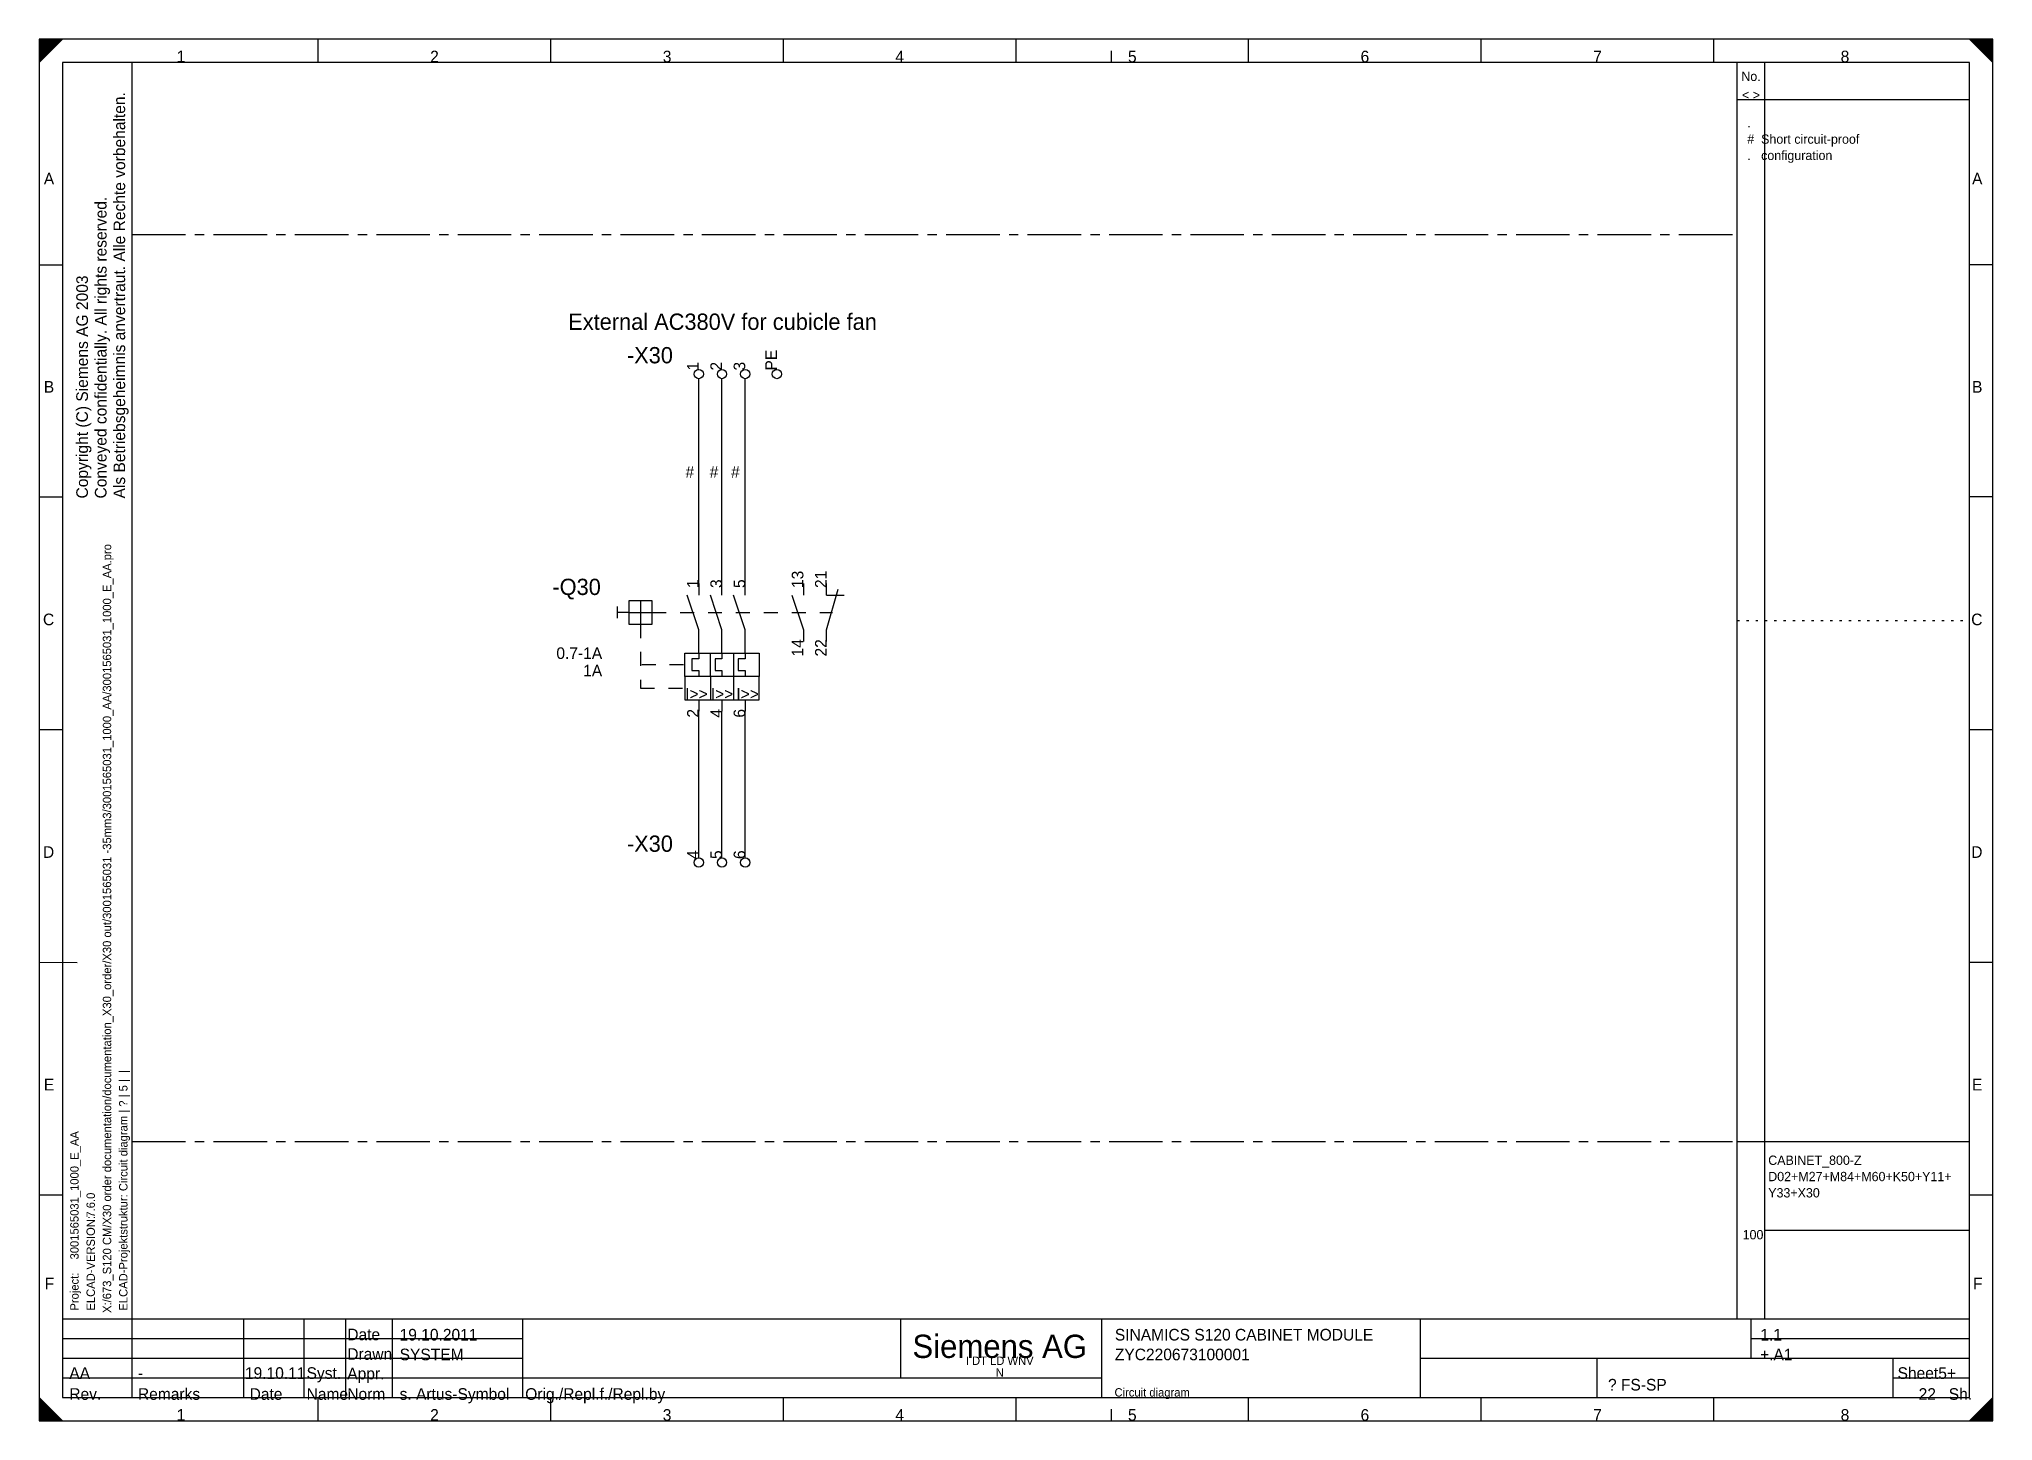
# Model space of a CAD drawing. Extents: x 0 to 420, y 0 to 297.
import ezdxf
from ezdxf.enums import TextEntityAlignment as Align

# ---------------------------------------------------------------- set-up
doc = ezdxf.new("R2010")
doc.units = 0
doc.header["$MEASUREMENT"] = 0
for name, pattern in [('LTY1', [0]), ('LTY2', [2, 0.5, -1.5]), ('LTY4', [6, 3, -3]), ('LTY6', [17.5, 11.5, -2, 2, -2])]:
    doc.linetypes.add(name, pattern=pattern)
for name, color, linetype in [('GRAFIK', 7, 'LTY1'), ('PEN1', 7, 'LTY1'), ('PEN2', 7, 'LTY1'), ('PEN3', 7, 'LTY1'), ('PEN4', 7, 'LTY1'), ('PEN5', 7, 'LTY1'), ('PEN6', 7, 'LTY1'), ('SF', 7, 'LTY1'), ('SYMBOL', 7, 'LTY1')]:
    doc.layers.add(name, color=color, linetype=linetype)
doc.styles.add('NORMSCHRIFT', font='normwin')

# ---------------------------------------------------------------- blocks, each defined once
blk = doc.blocks.new('CD_FORM_AUD3')
at = {"layer": 'PEN1', "linetype": 'LTY1'}
for p, q in [((0, 297), (0, 0)), ((420, 297), (0, 297)), ((0, 297), (0, 292)), ((0, 292), (5, 297)), ((5, 297), (0, 297)), ((0, 297), (5, 297)), ((0, 296.95), (4.95, 296.95)), ((0, 296.9), (4.9, 296.9)), ((0, 296.85), (4.85, 296.85)), ((0, 296.8), (4.8, 296.8)), ((0, 296.75), (4.75, 296.75)), ((0, 296.7), (4.7, 296.7)), ((0, 296.65), (4.65, 296.65)), ((0, 296.6), (4.6, 296.6)), ((0, 296.55), (4.55, 296.55)), ((0, 296.5), (4.5, 296.5)), ((0, 296.45), (4.45, 296.45)), ((0, 296.4), (4.4, 296.4)), ((0, 296.35), (4.35, 296.35)), ((0, 296.3), (4.3, 296.3)), ((0, 296.25), (4.25, 296.25)), ((0, 296.2), (4.2, 296.2)), ((0, 296.15), (4.15, 296.15)), ((0, 296.1), (4.1, 296.1)), ((0, 296.05), (4.05, 296.05)), ((0, 296), (4, 296)), ((0, 295.95), (3.95, 295.95)), ((0, 295.9), (3.9, 295.9)), ((0, 295.85), (3.85, 295.85)), ((0, 295.8), (3.8, 295.8)), ((0, 295.75), (3.75, 295.75)), ((0, 295.7), (3.7, 295.7)), ((0, 295.65), (3.65, 295.65)), ((0, 295.6), (3.6, 295.6)), ((0, 295.55), (3.55, 295.55)), ((0, 295.5), (3.5, 295.5)), ((0, 295.45), (3.45, 295.45)), ((0, 295.4), (3.4, 295.4)), ((0, 295.35), (3.35, 295.35)), ((0, 295.3), (3.3, 295.3)), ((0, 295.25), (3.25, 295.25)), ((0, 295.2), (3.2, 295.2)), ((0, 295.15), (3.15, 295.15)), ((0, 295.1), (3.1, 295.1)), ((0, 295.05), (3.05, 295.05)), ((0, 295), (3, 295)), ((0, 294.95), (2.95, 294.95)), ((0, 294.9), (2.9, 294.9)), ((0, 294.85), (2.85, 294.85)), ((0, 294.8), (2.8, 294.8)), ((0, 294.75), (2.75, 294.75)), ((0, 294.7), (2.7, 294.7)), ((0, 294.65), (2.65, 294.65)), ((0, 294.6), (2.6, 294.6)), ((0, 294.55), (2.55, 294.55)), ((0, 294.5), (2.5, 294.5)), ((0, 294.45), (2.45, 294.45)), ((0, 294.4), (2.4, 294.4)), ((0, 294.35), (2.35, 294.35)), ((0, 294.3), (2.3, 294.3)), ((0, 294.25), (2.25, 294.25)), ((0, 294.2), (2.2, 294.2)), ((0, 294.15), (2.15, 294.15)), ((0, 294.1), (2.1, 294.1)), ((0, 294.05), (2.05, 294.05)), ((0, 294), (2, 294)), ((230.5, 292), (230.5, 294.5)), ((420, 297), (415, 297)), ((415, 297), (420, 292)), ((415, 297), (420, 297)), ((415.05, 296.95), (420, 296.95)), ((415.1, 296.9), (420, 296.9)), ((415.15, 296.85), (420, 296.85)), ((415.2, 296.8), (420, 296.8)), ((415.25, 296.75), (420, 296.75)), ((415.3, 296.7), (420, 296.7)), ((415.35, 296.65), (420, 296.65)), ((415.4, 296.6), (420, 296.6)), ((415.45, 296.55), (420, 296.55)), ((415.5, 296.5), (420, 296.5)), ((415.55, 296.45), (420, 296.45)), ((415.6, 296.4), (420, 296.4)), ((415.65, 296.35), (420, 296.35)), ((415.7, 296.3), (420, 296.3)), ((415.75, 296.25), (420, 296.25)), ((415.8, 296.2), (420, 296.2)), ((415.85, 296.15), (420, 296.15)), ((415.9, 296.1), (420, 296.1)), ((415.95, 296.05), (420, 296.05)), ((416, 296), (420, 296)), ((416.05, 295.95), (420, 295.95)), ((416.1, 295.9), (420, 295.9)), ((416.15, 295.85), (420, 295.85)), ((416.2, 295.8), (420, 295.8)), ((416.25, 295.75), (420, 295.75)), ((416.3, 295.7), (420, 295.7)), ((416.35, 295.65), (420, 295.65)), ((416.4, 295.6), (420, 295.6)), ((416.45, 295.55), (420, 295.55)), ((416.5, 295.5), (420, 295.5)), ((416.55, 295.45), (420, 295.45)), ((416.6, 295.4), (420, 295.4)), ((416.65, 295.35), (420, 295.35)), ((416.7, 295.3), (420, 295.3)), ((416.75, 295.25), (420, 295.25)), ((416.8, 295.2), (420, 295.2)), ((416.85, 295.15), (420, 295.15)), ((416.9, 295.1), (420, 295.1)), ((416.95, 295.05), (420, 295.05)), ((417, 295), (420, 295)), ((417.05, 294.95), (420, 294.95)), ((417.1, 294.9), (420, 294.9)), ((417.15, 294.85), (420, 294.85)), ((417.2, 294.8), (420, 294.8)), ((417.25, 294.75), (420, 294.75)), ((417.3, 294.7), (420, 294.7)), ((417.35, 294.65), (420, 294.65)), ((417.4, 294.6), (420, 294.6)), ((417.45, 294.55), (420, 294.55)), ((417.5, 294.5), (420, 294.5)), ((417.55, 294.45), (420, 294.45)), ((417.6, 294.4), (420, 294.4)), ((417.65, 294.35), (420, 294.35)), ((417.7, 294.3), (420, 294.3)), ((417.75, 294.25), (420, 294.25)), ((417.8, 294.2), (420, 294.2)), ((417.85, 294.15), (420, 294.15)), ((417.9, 294.1), (420, 294.1)), ((417.95, 294.05), (420, 294.05)), ((418, 294), (420, 294)), ((420, 0), (420, 297)), ((420, 292), (420, 297)), ((0, 293.95), (1.95, 293.95)), ((0, 293.9), (1.9, 293.9)), ((0, 293.85), (1.85, 293.85)), ((0, 293.8), (1.8, 293.8)), ((0, 293.75), (1.75, 293.75)), ((0, 293.7), (1.7, 293.7)), ((0, 293.65), (1.65, 293.65)), ((0, 293.6), (1.6, 293.6)), ((0, 293.55), (1.55, 293.55)), ((0, 293.5), (1.5, 293.5)), ((0, 293.45), (1.45, 293.45)), ((0, 293.4), (1.4, 293.4)), ((0, 293.35), (1.35, 293.35)), ((0, 293.3), (1.3, 293.3)), ((0, 293.25), (1.25, 293.25)), ((0, 293.2), (1.2, 293.2)), ((0, 293.15), (1.15, 293.15)), ((0, 293.1), (1.1, 293.1)), ((0, 293.05), (1.05, 293.05)), ((0, 293), (1, 293)), ((0, 292.95), (0.95, 292.95)), ((0, 292.9), (0.9, 292.9)), ((0, 292.85), (0.85, 292.85)), ((0, 292.8), (0.8, 292.8)), ((0, 292.75), (0.75, 292.75)), ((0, 292.7), (0.7, 292.7)), ((0, 292.65), (0.65, 292.65)), ((0, 292.6), (0.6, 292.6)), ((0, 292.55), (0.55, 292.55)), ((0, 292.5), (0.5, 292.5)), ((0, 292.45), (0.45, 292.45)), ((0, 292.4), (0.4, 292.4)), ((0, 292.35), (0.35, 292.35)), ((0, 292.3), (0.3, 292.3)), ((0, 292.25), (0.25, 292.25)), ((0, 292.2), (0.2, 292.2)), ((0, 292.15), (0.15, 292.15)), ((0, 292.1), (0.1, 292.1)), ((0, 292.05), (0.05, 292.05)), ((418.05, 293.95), (420, 293.95)), ((418.1, 293.9), (420, 293.9)), ((418.15, 293.85), (420, 293.85)), ((418.2, 293.8), (420, 293.8)), ((418.25, 293.75), (420, 293.75)), ((418.3, 293.7), (420, 293.7)), ((418.35, 293.65), (420, 293.65)), ((418.4, 293.6), (420, 293.6)), ((418.45, 293.55), (420, 293.55)), ((418.5, 293.5), (420, 293.5)), ((418.55, 293.45), (420, 293.45)), ((418.6, 293.4), (420, 293.4)), ((418.65, 293.35), (420, 293.35)), ((418.7, 293.3), (420, 293.3)), ((418.75, 293.25), (420, 293.25)), ((418.8, 293.2), (420, 293.2)), ((418.85, 293.15), (420, 293.15)), ((418.9, 293.1), (420, 293.1)), ((418.95, 293.05), (420, 293.05)), ((419, 293), (420, 293)), ((419.05, 292.95), (420, 292.95)), ((419.1, 292.9), (420, 292.9)), ((419.15, 292.85), (420, 292.85)), ((419.2, 292.8), (420, 292.8)), ((419.25, 292.75), (420, 292.75)), ((419.3, 292.7), (420, 292.7)), ((419.35, 292.65), (420, 292.65)), ((419.4, 292.6), (420, 292.6)), ((419.45, 292.55), (420, 292.55)), ((419.5, 292.5), (420, 292.5)), ((419.55, 292.45), (420, 292.45)), ((419.6, 292.4), (420, 292.4)), ((419.65, 292.35), (420, 292.35)), ((419.7, 292.3), (420, 292.3)), ((419.75, 292.25), (420, 292.25)), ((419.8, 292.2), (420, 292.2)), ((419.85, 292.15), (420, 292.15)), ((419.9, 292.1), (420, 292.1)), ((419.95, 292.05), (420, 292.05)), ((5, 0), (0, 5)), ((0, 5), (0, 0)), ((0, 4.95), (0.05, 4.95)), ((0, 4.9), (0.1, 4.9)), ((0, 4.85), (0.15, 4.85)), ((0, 4.8), (0.2, 4.8)), ((0, 4.75), (0.25, 4.75)), ((0, 4.7), (0.3, 4.7)), ((0, 4.65), (0.35, 4.65)), ((0, 4.6), (0.4, 4.6)), ((0, 4.55), (0.45, 4.55)), ((0, 4.5), (0.5, 4.5)), ((0, 4.45), (0.55, 4.45)), ((0, 4.4), (0.6, 4.4)), ((0, 4.35), (0.65, 4.35)), ((0, 4.3), (0.7, 4.3)), ((0, 4.25), (0.75, 4.25)), ((0, 4.2), (0.8, 4.2)), ((420, 5), (415, 0)), ((419.2, 4.2), (420, 4.2)), ((419.25, 4.25), (420, 4.25)), ((419.3, 4.3), (420, 4.3)), ((419.35, 4.35), (420, 4.35)), ((419.4, 4.4), (420, 4.4)), ((419.45, 4.45), (420, 4.45)), ((419.5, 4.5), (420, 4.5)), ((419.55, 4.55), (420, 4.55)), ((419.6, 4.6), (420, 4.6)), ((419.65, 4.65), (420, 4.65)), ((419.7, 4.7), (420, 4.7)), ((419.75, 4.75), (420, 4.75)), ((419.8, 4.8), (420, 4.8)), ((419.85, 4.85), (420, 4.85)), ((419.9, 4.9), (420, 4.9)), ((419.95, 4.95), (420, 4.95)), ((420, 0), (420, 5)), ((0, 4.15), (0.85, 4.15)), ((0, 4.1), (0.9, 4.1)), ((0, 4.05), (0.95, 4.05)), ((0, 4), (1, 4)), ((0, 3.95), (1.05, 3.95)), ((0, 3.9), (1.1, 3.9)), ((0, 3.85), (1.15, 3.85)), ((0, 3.8), (1.2, 3.8)), ((0, 3.75), (1.25, 3.75)), ((0, 3.7), (1.3, 3.7)), ((0, 3.65), (1.35, 3.65)), ((0, 3.6), (1.4, 3.6)), ((0, 3.55), (1.45, 3.55)), ((0, 3.5), (1.5, 3.5)), ((0, 3.45), (1.55, 3.45)), ((0, 3.4), (1.6, 3.4)), ((0, 3.35), (1.65, 3.35)), ((0, 3.3), (1.7, 3.3)), ((0, 3.25), (1.75, 3.25)), ((0, 3.2), (1.8, 3.2)), ((0, 3.15), (1.85, 3.15)), ((0, 3.1), (1.9, 3.1)), ((0, 3.05), (1.95, 3.05)), ((0, 3), (2, 3)), ((0, 2.95), (2.05, 2.95)), ((0, 2.9), (2.1, 2.9)), ((0, 2.85), (2.15, 2.85)), ((0, 2.8), (2.2, 2.8)), ((0, 2.75), (2.25, 2.75)), ((0, 2.7), (2.3, 2.7)), ((0, 2.65), (2.35, 2.65)), ((0, 2.6), (2.4, 2.6)), ((0, 2.55), (2.45, 2.55)), ((0, 2.5), (2.5, 2.5)), ((0, 2.45), (2.55, 2.45)), ((0, 2.4), (2.6, 2.4)), ((0, 2.35), (2.65, 2.35)), ((0, 2.3), (2.7, 2.3)), ((0, 2.25), (2.75, 2.25)), ((0, 2.2), (2.8, 2.2)), ((0, 2.15), (2.85, 2.15)), ((0, 2.1), (2.9, 2.1)), ((0, 2.05), (2.95, 2.05)), ((0, 2), (3, 2)), ((0, 1.95), (3.05, 1.95)), ((0, 1.9), (3.1, 1.9)), ((0, 1.85), (3.15, 1.85)), ((0, 1.8), (3.2, 1.8)), ((0, 1.75), (3.25, 1.75)), ((0, 1.7), (3.3, 1.7)), ((0, 1.65), (3.35, 1.65)), ((0, 1.6), (3.4, 1.6)), ((0, 1.55), (3.45, 1.55)), ((0, 1.5), (3.5, 1.5)), ((0, 1.45), (3.55, 1.45)), ((0, 1.4), (3.6, 1.4)), ((0, 1.35), (3.65, 1.35)), ((0, 1.3), (3.7, 1.3)), ((0, 1.25), (3.75, 1.25)), ((0, 1.2), (3.8, 1.2)), ((0, 1.15), (3.85, 1.15)), ((0, 1.1), (3.9, 1.1)), ((0, 1.05), (3.95, 1.05)), ((0, 1), (4, 1)), ((0, 0.95), (4.05, 0.95)), ((0, 0.9), (4.1, 0.9)), ((0, 0.85), (4.15, 0.85)), ((0, 0.8), (4.2, 0.8)), ((0, 0.75), (4.25, 0.75)), ((0, 0.7), (4.3, 0.7)), ((0, 0.65), (4.35, 0.65)), ((0, 0.6), (4.4, 0.6)), ((0, 0.55), (4.45, 0.55)), ((0, 0.5), (4.5, 0.5)), ((0, 0.45), (4.55, 0.45)), ((0, 0.4), (4.6, 0.4)), ((0, 0.35), (4.65, 0.35)), ((0, 0.3), (4.7, 0.3)), ((0, 0.25), (4.75, 0.25)), ((0, 0.2), (4.8, 0.2)), ((0, 0.15), (4.85, 0.15)), ((0, 0.1), (4.9, 0.1)), ((0, 0.05), (4.95, 0.05)), ((0, 0), (420, 0)), ((0, 0), (5, 0)), ((230.5, 0), (230.5, 2.5)), ((415, 0), (420, 0)), ((415.05, 0.05), (420, 0.05)), ((415.1, 0.1), (420, 0.1)), ((415.15, 0.15), (420, 0.15)), ((415.2, 0.2), (420, 0.2)), ((415.25, 0.25), (420, 0.25)), ((415.3, 0.3), (420, 0.3)), ((415.35, 0.35), (420, 0.35)), ((415.4, 0.4), (420, 0.4)), ((415.45, 0.45), (420, 0.45)), ((415.5, 0.5), (420, 0.5)), ((415.55, 0.55), (420, 0.55)), ((415.6, 0.6), (420, 0.6)), ((415.65, 0.65), (420, 0.65)), ((415.7, 0.7), (420, 0.7)), ((415.75, 0.75), (420, 0.75)), ((415.8, 0.8), (420, 0.8)), ((415.85, 0.85), (420, 0.85)), ((415.9, 0.9), (420, 0.9)), ((415.95, 0.95), (420, 0.95)), ((416, 1), (420, 1)), ((416.05, 1.05), (420, 1.05)), ((416.1, 1.1), (420, 1.1)), ((416.15, 1.15), (420, 1.15)), ((416.2, 1.2), (420, 1.2)), ((416.25, 1.25), (420, 1.25)), ((416.3, 1.3), (420, 1.3)), ((416.35, 1.35), (420, 1.35)), ((416.4, 1.4), (420, 1.4)), ((416.45, 1.45), (420, 1.45)), ((416.5, 1.5), (420, 1.5)), ((416.55, 1.55), (420, 1.55)), ((416.6, 1.6), (420, 1.6)), ((416.65, 1.65), (420, 1.65)), ((416.7, 1.7), (420, 1.7)), ((416.75, 1.75), (420, 1.75)), ((416.8, 1.8), (420, 1.8)), ((416.85, 1.85), (420, 1.85)), ((416.9, 1.9), (420, 1.9)), ((416.95, 1.95), (420, 1.95)), ((417, 2), (420, 2)), ((417.05, 2.05), (420, 2.05)), ((417.1, 2.1), (420, 2.1)), ((417.15, 2.15), (420, 2.15)), ((417.2, 2.2), (420, 2.2)), ((417.25, 2.25), (420, 2.25)), ((417.3, 2.3), (420, 2.3)), ((417.35, 2.35), (420, 2.35)), ((417.4, 2.4), (420, 2.4)), ((417.45, 2.45), (420, 2.45)), ((417.5, 2.5), (420, 2.5)), ((417.55, 2.55), (420, 2.55)), ((417.6, 2.6), (420, 2.6)), ((417.65, 2.65), (420, 2.65)), ((417.7, 2.7), (420, 2.7)), ((417.75, 2.75), (420, 2.75)), ((417.8, 2.8), (420, 2.8)), ((417.85, 2.85), (420, 2.85)), ((417.9, 2.9), (420, 2.9)), ((417.95, 2.95), (420, 2.95)), ((418, 3), (420, 3)), ((418.05, 3.05), (420, 3.05)), ((418.1, 3.1), (420, 3.1)), ((418.15, 3.15), (420, 3.15)), ((418.2, 3.2), (420, 3.2)), ((418.25, 3.25), (420, 3.25)), ((418.3, 3.3), (420, 3.3)), ((418.35, 3.35), (420, 3.35)), ((418.4, 3.4), (420, 3.4)), ((418.45, 3.45), (420, 3.45)), ((418.5, 3.5), (420, 3.5)), ((418.55, 3.55), (420, 3.55)), ((418.6, 3.6), (420, 3.6)), ((418.65, 3.65), (420, 3.65)), ((418.7, 3.7), (420, 3.7)), ((418.75, 3.75), (420, 3.75)), ((418.8, 3.8), (420, 3.8)), ((418.85, 3.85), (420, 3.85)), ((418.9, 3.9), (420, 3.9)), ((418.95, 3.95), (420, 3.95)), ((419, 4), (420, 4)), ((419.05, 4.05), (420, 4.05)), ((419.1, 4.1), (420, 4.1)), ((419.15, 4.15), (420, 4.15))]:
    blk.add_line(p, q, dxfattribs=at)
at = {"layer": 'PEN5', "linetype": 'LTY1'}
for p, q in [((415, 292), (5, 292)), ((5, 292), (5, 5)), ((20, 21.9), (20, 292)), ((415, 5), (415, 292)), ((5, 21.9), (415, 21.9)), ((5, 5), (415, 5))]:
    blk.add_line(p, q, dxfattribs=at)
at = {"layer": 'PEN6', "linetype": 'LTY1'}
for p, q in [((60, 292), (60, 297)), ((110, 292), (110, 297)), ((160, 292), (160, 297)), ((210, 292), (210, 297)), ((260, 292), (260, 297)), ((310, 292), (310, 297)), ((360, 292), (360, 297)), ((5, 248.4), (0, 248.4)), ((420, 248.5), (415, 248.5)), ((5, 198.5), (0, 198.5)), ((420, 198.6), (415, 198.6)), ((5, 148.5), (0, 148.5)), ((420, 148.5), (415, 148.5)), ((8.2, 98.4), (0, 98.5)), ((420, 98.5), (415, 98.5)), ((5, 48.5), (0, 48.5)), ((420, 48.5), (415, 48.5)), ((20, 5), (20, 21.9)), ((44, 5), (44, 21.9)), ((57, 5), (57, 21.9)), ((65.9, 21.9), (65.9, 5)), ((76, 5), (76, 21.9)), ((103.95, 21.9), (103.95, 5)), ((185.2, 21.9), (185.2, 9.25)), ((228.35, 21.9), (228.35, 5)), ((296.9, 21.9), (296.9, 5)), ((367.95, 21.9), (367.95, 13.45)), ((5, 17.68), (103.92, 17.68)), ((367.95, 17.68), (415, 17.68)), ((5, 13.45), (103.92, 13.45)), ((296.9, 13.45), (415, 13.45)), ((334.95, 5), (334.95, 13.45)), ((398.5, 13.5), (398.5, 5)), ((5, 9.2), (228.35, 9.2)), ((398.43, 9.2), (415, 9.2)), ((60, 0), (60, 5)), ((110, 0), (110, 5)), ((160, 0), (160, 5)), ((210, 0), (210, 5)), ((260, 0), (260, 5)), ((310, 0), (310, 5)), ((360, 0), (360, 5))]:
    blk.add_line(p, q, dxfattribs=at)
at = {"layer": 'PEN2', "style": 'NORMSCHRIFT'}
for s, p in [('1', (30.5, 292)), ('2', (85, 292)), ('3', (135, 292)), ('4', (185, 292)), ('5', (235, 292)), ('6', (285, 292)), ('7', (335, 292)), ('8', (388.2, 292)), ('1', (30.5, 0)), ('2', (85, 0)), ('3', (135, 0)), ('4', (185, 0)), ('5', (235, 0)), ('6', (285, 0)), ('7', (335, 0)), ('8', (388.2, 0))]:
    blk.add_text(s, height=2.5, dxfattribs=at).set_placement(p, align=Align.CENTER)
for s, p in [('Als Betriebsgeheimnis anvertraut. Alle Rechte vorbehalten.', (18.5, 198.25)), ('Conveyed confidentially. All rights reserved.', (14.5, 198.25))]:
    blk.add_text(s, height=2.5, rotation=90, dxfattribs=at).set_placement(p)
for s, p in [('A', (3.25, 265.75)), ('A', (417.75, 265.75)), ('B', (3.25, 221)), ('B', (417.75, 221)), ('C', (3.25, 171)), ('C', (417.75, 171)), ('D', (3.25, 121)), ('D', (417.75, 121)), ('E', (3.25, 71)), ('E', (417.75, 71)), ('F', (3.25, 28.25)), ('F', (417.75, 28.25))]:
    blk.add_text(s, height=2.5, dxfattribs=at).set_placement(p, align=Align.RIGHT)
for s, p in [('Date', (66.25, 17.3)), ('Drawn', (66.25, 13.1)), ('Appr.', (66.25, 8.9)), ('Sheet', (399.5, 9)), ('Rev.', (6.5, 4.5)), ('Remarks', (21.25, 4.5)), ('Date', (45.25, 4.5)), ('Name', (57.5, 4.5)), ('Norm', (66.25, 4.5)), ('Sh.', (410.5, 4.5))]:
    blk.add_text(s, height=2.5, dxfattribs=at).set_placement(p)
at = {"layer": 'PEN2', "style": 'NORMSCHRIFT', "flags": 8}
blk.add_attdef('CODE_178', (10.5, 198.25), '', height=2.5, rotation=90, dxfattribs=at)
for tag, p in [('CODE_520', (6.5, 17.25)), ('CODE_521', (21.25, 17.25)), ('CODE_522', (44.25, 17.25)), ('CODE_523', (57.5, 17.25)), ('CODE_170', (77.5, 17.25)), ('CODE_67', (106.75, 17.25)), ('CODE_66', (231.25, 17.25)), ('CODE_505', (299.25, 17.2)), ('CODE_1003', (370, 17.25)), ('CODE_1003', (398.15, 17.2)), ('CODE_524', (6.5, 13)), ('CODE_525', (21.25, 13)), ('CODE_526', (44.25, 13)), ('CODE_527', (57.5, 13)), ('CODE_171', (77.5, 13)), ('CODE_175', (106.75, 13)), ('CODE_65', (231.25, 13)), ('CODE_506', (299.25, 13.2)), ('CODE_1003', (369.95, 13)), ('CODE_528', (6.5, 9)), ('CODE_529', (21.25, 9)), ('CODE_530', (44.25, 9)), ('CODE_531', (57.5, 9)), ('CODE_172', (77.5, 9)), ('CODE_176', (106.75, 9)), ('CODE_166', (231.25, 9)), ('CODE_532', (297.75, 8.5)), ('CODE_534', (307.75, 8.5)), ('CODE_536', (321.75, 8.5)), ('CODE_68', (337.25, 6.5)), ('CODE_62', (408.25, 9)), ('CODE_70', (408.25, 9)), ('CODE_173', (77.5, 4.5)), ('CODE_73', (104.5, 4.5)), ('CODE_533', (297.75, 4.5)), ('CODE_535', (307.75, 4.5)), ('CODE_537', (321.75, 4.5))]:
    blk.add_attdef(tag, p, '', height=2.5, dxfattribs=at)
for tag, p in [('CODE_554', (362.8, 17.2)), ('CODE_507', (316, 6.5))]:
    blk.add_attdef(tag, text='', height=2.5, dxfattribs=at).set_placement(p, align=Align.CENTER)
for tag, p in [('CODE_1003', (396.75, 17.2)), ('CODE_1003', (396.75, 13)), ('CODE_512', (294.25, 6.7)), ('CODE_71', (407.75, 4.5))]:
    blk.add_attdef(tag, text='', height=2.5, dxfattribs=at).set_placement(p, align=Align.RIGHT)
at = {"layer": 'PEN4', "style": 'NORMSCHRIFT'}
for s, p in [('ELCAD-VERSION:', (12, 23.68)), ('Project:', (8.5, 23.68))]:
    blk.add_text(s, height=1.8, rotation=90, dxfattribs=at).set_placement(p)
at = {"layer": 'PEN4', "style": 'NORMSCHRIFT', "flags": 8}
for tag, p, height in [('CODE_400', (367.2, 278), 2), ('CODE_401', (367.2, 274.5), 2), ('CODE_402', (367.2, 271), 2), ('CODE_403', (367.2, 267.5), 2), ('CODE_404', (367.2, 264), 2), ('CODE_405', (367.2, 260.5), 2), ('CODE_406', (367.2, 257), 2), ('CODE_407', (367.2, 253.5), 2), ('CODE_408', (367.2, 250), 2), ('CODE_409', (367.2, 246.5), 2), ('CODE_410', (367.2, 243), 2), ('CODE_411', (367.2, 239.5), 2), ('CODE_412', (367.2, 236), 2), ('CODE_413', (367.2, 232.5), 2), ('CODE_414', (367.2, 229), 2), ('CODE_415', (367.2, 225.5), 2), ('CODE_416', (367.2, 222), 2), ('CODE_417', (367.2, 218.5), 2), ('CODE_418', (367.2, 215), 2), ('CODE_419', (367.2, 211.5), 2), ('CODE_420', (367.2, 208), 2), ('CODE_421', (367.2, 204.5), 2), ('CODE_422', (367.2, 201), 2), ('CODE_423', (367.2, 197.5), 2), ('CODE_424', (367.2, 194), 2), ('CODE_425', (367.2, 190.5), 2), ('CODE_426', (367.2, 187), 2), ('CODE_427', (367.2, 183.5), 2), ('CODE_428', (367.2, 180), 2), ('CODE_429', (367.2, 176.5), 2), ('CODE_430', (367.7, 165), 2), ('CODE_431', (367.7, 161.5), 2), ('CODE_432', (367.7, 158), 2), ('CODE_433', (367.7, 154.5), 2), ('CODE_434', (367.7, 151), 2), ('CODE_435', (367.7, 147.5), 2), ('CODE_436', (367.7, 144), 2), ('CODE_437', (367.7, 140.5), 2), ('CODE_438', (367.7, 137), 2), ('CODE_439', (367.7, 133.5), 2), ('CODE_440', (367.7, 130), 2), ('CODE_441', (367.7, 126.5), 2), ('CODE_442', (367.7, 123), 2), ('CODE_443', (367.7, 119.5), 2), ('CODE_444', (367.7, 116), 2), ('CODE_445', (367.7, 112.5), 2), ('CODE_446', (367.7, 109), 2), ('CODE_447', (367.7, 105.5), 2), ('CODE_448', (367.7, 102), 2), ('CODE_449', (367.7, 98.5), 2), ('CODE_450', (367.7, 95), 2), ('CODE_451', (367.7, 91.5), 2), ('CODE_452', (367.7, 88), 2), ('CODE_453', (367.7, 84.5), 2), ('CODE_454', (367.7, 81), 2), ('CODE_455', (367.7, 77.5), 2), ('CODE_456', (367.7, 74), 2), ('CODE_457', (367.7, 70.5), 2), ('CODE_458', (367.7, 67), 2), ('CODE_459', (367.7, 63.5), 2), ('CODE_460', (371.7, 55), 2), ('CODE_461', (371.7, 51.5), 2), ('CODE_462', (371.7, 48), 2), ('CODE_463', (371.7, 44.5), 2), ('CODE_464', (371.7, 41), 2), ('CODE_465', (371.7, 36.5), 2), ('CODE_466', (371.7, 33), 2), ('CODE_467', (371.7, 29.5), 2), ('CODE_468', (371.7, 26), 2), ('CODE_469', (371.7, 22.5), 2), ('CODE_76', (231.18, 5.2), 1.8), ('CODE_180', (262.68, 5.2), 1.8)]:
    blk.add_attdef(tag, p, '', height=height, dxfattribs=at)
for tag, p in [('CODE_189', (12, 43.67)), ('CODE_179', (8.5, 34.67)), ('CODE_2407', (15.5, 23.18)), ('CODE_64', (19, 23.68)), ('CODE_60', (19, 23.68)), ('CODE_63', (19, 23.68)), ('CODE_61', (19, 23.68)), ('CODE_57', (19, 23.68))]:
    blk.add_attdef(tag, p, '', height=1.8, rotation=90, dxfattribs=at)
for tag in ['CODE_190', 'CODE_372', 'CODE_373', 'CODE_39']:
    blk.add_attdef(tag, text='', height=2, dxfattribs=at).set_placement((364.4, 22.5), align=Align.RIGHT)
for tag, p in [('CODE_508', (206.5, 12)), ('CODE_509', (206.5, 9.5))]:
    blk.add_attdef(tag, text='', height=1.8, dxfattribs=at).set_placement(p, align=Align.CENTER)
blk = doc.blocks.new('FB-SIE1')
at = {"layer": 'PEN3', "style": 'NORMSCHRIFT'}
blk.add_text('Siemens AG', height=5, dxfattribs=at).set_placement((0, -5), align=Align.CENTER)
blk = doc.blocks.new('FBAUD-RSP')
at = {"layer": 'PEN5', "linetype": 'LTY1'}
for p, q in [((360, 16.9), (360, 287)), ((360, 55), (410, 55))]:
    blk.add_line(p, q, dxfattribs=at)
at = {"layer": 'PEN6', "linetype": 'LTY1'}
for p, q in [((366, 16.9), (366, 287)), ((360, 279), (410, 279)), ((366, 36), (410, 36))]:
    blk.add_line(p, q, dxfattribs=at)
at = {"layer": 'PEN6', "linetype": 'LTY2'}
blk.add_line((360, 167), (410, 167), dxfattribs=at)
at = {"layer": 'PEN4', "style": 'NORMSCHRIFT'}
for s, p in [('No.', (363, 283)), ('< >', (363, 279))]:
    blk.add_text(s, height=2, dxfattribs=at).set_placement(p, align=Align.CENTER)
blk.add_text('100', height=2, dxfattribs=at).set_placement((361.2, 34))
blk = doc.blocks.new('FBAUD-MD')
at = {"layer": 'PEN1', "linetype": 'LTY6'}
for p, q in [((20, 255), (365, 255)), ((20, 60), (365, 60))]:
    blk.add_line(p, q, dxfattribs=at)
blk = doc.blocks.new('CD_X_4')
at = {"layer": 'PEN1', "linetype": 'LTY1'}
blk.add_circle((0, 0), 1, dxfattribs=at)
at = {"layer": 'PEN1', "style": 'NORMSCHRIFT', "flags": 8}
for tag in ['CODE_4', 'CODE_1', 'CODE_2']:
    blk.add_attdef(tag, text='', height=3.5, dxfattribs=at).set_placement((-5.55, 2.3), align=Align.RIGHT)
at = {"layer": 'PEN2', "style": 'NORMSCHRIFT', "flags": 8}
blk.add_attdef('CODE_21', (0, 0.75), '', height=2.5, rotation=90, dxfattribs=at)
blk.add_attdef('CODE_3', text='', height=2.5, dxfattribs=at).set_placement((-5.25, -0.6), align=Align.RIGHT)
blk = doc.blocks.new('CD_X_4_N')
at = {"layer": 'PEN1', "linetype": 'LTY1'}
blk.add_circle((0, 0), 1, dxfattribs=at)
at = {"layer": 'PEN2', "style": 'NORMSCHRIFT', "flags": 8}
blk.add_attdef('CODE_21', (0, 0.75), '', height=2.5, rotation=90, dxfattribs=at)
blk = doc.blocks.new('CD_Q_M3_11')
at = {"layer": 'PEN1', "linetype": 'LTY1'}
for p, q in [((0, 0), (0, -2.5)), ((5, -2.5), (5, 0)), ((10, -2.5), (10, 0)), ((-10, -3.75), (-15, -3.75)), ((-15, -3.75), (-15, -8.75)), ((-12.5, -3.75), (-12.5, -8.75)), ((-10, -8.75), (-10, -3.75)), ((0, -10), (-2.5, -2.5)), ((5, -10), (2.5, -2.5)), ((10, -10), (7.5, -2.5)), ((-17.5, -5), (-17.5, -7.5)), ((-15, -6.25), (-17.5, -6.25)), ((-15, -6.25), (-10, -6.25)), ((-15, -8.75), (-10, -8.75)), ((0, -15), (0, -10)), ((5, -15), (5, -10)), ((10, -15), (10, -10)), ((10, -15), (10, -10)), ((-3, -15), (13, -15)), ((-3, -20), (-3, -15)), ((0, -16.25), (-1.5, -16.25)), ((-1.5, -16.25), (-1.5, -18.75)), ((0, -15), (0, -16.25)), ((2.5, -20), (2.5, -15)), ((5, -16.25), (3.5, -16.25)), ((3.5, -16.25), (3.5, -18.75)), ((5, -15), (5, -16.25)), ((7.5, -15), (7.5, -20)), ((10, -16.25), (8.5, -16.25)), ((8.5, -16.25), (8.5, -18.75)), ((10, -15), (10, -16.25)), ((13, -15), (13, -20)), ((13, -20), (-3, -20)), ((-3, -20), (-3, -25)), ((-1.5, -18.75), (0, -18.75)), ((0, -18.75), (0, -20)), ((2.5, -20), (2.5, -25)), ((3.5, -18.75), (5, -18.75)), ((5, -18.75), (5, -20)), ((7.5, -20), (7.5, -25)), ((8.5, -18.75), (10, -18.75)), ((10, -18.75), (10, -20)), ((13, -25), (13, -20)), ((-3, -25), (13, -25)), ((0, -25), (0, -27.5)), ((5, -25), (5, -27.5)), ((10, -25), (10, -27.5))]:
    blk.add_line(p, q, dxfattribs=at)
at = {"layer": 'PEN1', "linetype": 'LTY4'}
for p, q in [((-12.5, -8.75), (-12.5, -22.5)), ((-3.25, -17.5), (-12.5, -17.5)), ((-12.5, -22.5), (-3.25, -22.5))]:
    blk.add_line(p, q, dxfattribs=at)
at = {"layer": 'PEN1', "style": 'NORMSCHRIFT', "flags": 8}
for tag in ['CODE_4', 'CODE_1', 'CODE_2']:
    blk.add_attdef(tag, text='', height=3.5, dxfattribs=at).set_placement((-21.05, -2.5), align=Align.RIGHT)
at = {"layer": 'PEN2', "style": 'NORMSCHRIFT'}
for p in [(-0.5, -25), (5, -25), (10.5, -25)]:
    blk.add_text('I>>', height=2.5, dxfattribs=at).set_placement(p, align=Align.CENTER)
at = {"layer": 'PEN2', "style": 'NORMSCHRIFT', "flags": 8}
for tag, p in [('CODE_21', (0, -1)), ('CODE_21', (5, -1)), ('CODE_21', (10, -1)), ('CODE_51', (22.5, -1)), ('CODE_51', (27.5, -1))]:
    blk.add_attdef(tag, p, '', height=2.5, rotation=90, dxfattribs=at)
for tag, p in [('CODE_51', (22.5, -12)), ('CODE_51', (27.5, -12)), ('CODE_10', (22.5, -19.5)), ('CODE_10', (27.5, -19.5)), ('CODE_21', (0, -27)), ('CODE_21', (5, -27)), ('CODE_21', (10, -27))]:
    blk.add_attdef(tag, text='', height=2.5, rotation=90, dxfattribs=at).set_placement(p, align=Align.RIGHT)
for tag, p in [('CODE_31', (-20.75, -16.25)), ('CODE_3', (-20.75, -20)), ('CODE_40', (-20.75, -25))]:
    blk.add_attdef(tag, text='', height=2.5, dxfattribs=at).set_placement(p, align=Align.RIGHT)

msp = doc.modelspace()

# ---------------------------------------------------------------- linework, layer by layer
at = {"layer": 'PEN1', "linetype": 'LTY1'}
for p, q in [((141.8, 180), (141.8, 224)), ((146.8, 180), (146.8, 224)), ((151.8, 180), (151.8, 224)), ((161.8, 177.5), (164.3, 170)), ((164.3, 180), (164.3, 177.5)), ((169.3, 177.5), (169.3, 180)), ((169.3, 170), (171.8, 178.75)), ((169.3, 177.5), (173.05, 177.5)), ((164.3, 170), (164.3, 167.5)), ((169.3, 167.5), (169.3, 170)), ((141.8, 121), (141.8, 152.5)), ((146.8, 121), (146.8, 152.5)), ((151.8, 121), (151.8, 152.5))]:
    msp.add_line(p, q, dxfattribs=at)
at = {"layer": 'PEN1', "linetype": 'LTY4'}
msp.add_line((131.8, 173.75), (170.55, 173.75), dxfattribs=at)

# ---------------------------------------------------------------- block references
at = {"layer": 'GRAFIK'}
for name, p in [('FBAUD-RSP', (5, 5)), ('FBAUD-MD', (0, 0)), ('FB-SIE1', (206.5, 18.5))]:
    msp.add_blockref(name, p, dxfattribs=at)
at = {"layer": 'SF'}
ref = msp.add_blockref('CD_FORM_AUD3', (0, 0), dxfattribs=at)
ref.add_attrib('CODE_66', 'SINAMICS S120 CABINET MODULE', (231.25, 17.25), dxfattribs={"layer": 'PEN2', "height": 2.5, "style": 'NORMSCHRIFT', "flags": 8})
ref.add_attrib('CODE_65', 'ZYC220673100001', (231.25, 13), dxfattribs={"layer": 'PEN2', "height": 2.5, "style": 'NORMSCHRIFT', "flags": 8})
ref.add_attrib('CODE_76', 'Circuit diagram', (231.175, 5.2), dxfattribs={"layer": 'PEN4', "height": 1.8, "style": 'NORMSCHRIFT', "flags": 8})
ref.add_attrib('CODE_71', '22', dxfattribs={"layer": 'PEN2', "height": 2.5, "style": 'NORMSCHRIFT', "flags": 8}).set_placement((407.75, 4.5), align=Align.RIGHT)
ref.add_attrib('CODE_170', '19.10.2011', (77.5, 17.25), dxfattribs={"layer": 'PEN2', "height": 2.5, "style": 'NORMSCHRIFT', "flags": 8})
ref.add_attrib('CODE_171', 'SYSTEM', (77.5, 13), dxfattribs={"layer": 'PEN2', "height": 2.5, "style": 'NORMSCHRIFT', "flags": 8})
ref.add_attrib('CODE_173', 's. Artus-Symbol', (77.5, 4.5), dxfattribs={"layer": 'PEN2', "height": 2.5, "style": 'NORMSCHRIFT', "flags": 8})
ref.add_attrib('CODE_68', '? FS-SP ', (337.25, 6.5), dxfattribs={"layer": 'PEN2', "height": 2.5, "style": 'NORMSCHRIFT', "flags": 8})
ref.add_attrib('CODE_179', '3001565031_1000_E_AA', (8.5, 34.675), dxfattribs={"layer": 'PEN4', "height": 1.8, "rotation": 90, "style": 'NORMSCHRIFT', "flags": 8})
ref.add_attrib('CODE_189', '7.6.0', (12, 43.675), dxfattribs={"layer": 'PEN4', "height": 1.8, "rotation": 90, "style": 'NORMSCHRIFT', "flags": 8})
ref.add_attrib('CODE_508', 'I DT LD WNV', dxfattribs={"layer": 'PEN4', "height": 1.8, "style": 'NORMSCHRIFT', "flags": 8}).set_placement((206.5, 12), align=Align.CENTER)
ref.add_attrib('CODE_509', 'N', dxfattribs={"layer": 'PEN4', "height": 1.8, "style": 'NORMSCHRIFT', "flags": 8}).set_placement((206.5, 9.5), align=Align.CENTER)
ref.add_attrib('CODE_1003', '1.1', (370, 17.25), dxfattribs={"layer": 'PEN2', "height": 2.5, "style": 'NORMSCHRIFT', "flags": 8})
ref.add_attrib('CODE_1003', '+.A1', (369.95, 13), dxfattribs={"layer": 'PEN2', "height": 2.5, "style": 'NORMSCHRIFT', "flags": 8})
ref.add_attrib('CODE_528', 'AA', (6.5, 9), dxfattribs={"layer": 'PEN2', "height": 2.5, "style": 'NORMSCHRIFT', "flags": 8})
ref.add_attrib('CODE_529', '-', (21.25, 9), dxfattribs={"layer": 'PEN2', "height": 2.5, "style": 'NORMSCHRIFT', "flags": 8})
ref.add_attrib('CODE_530', '19.10.11', (44.25, 9), dxfattribs={"layer": 'PEN2', "height": 2.5, "style": 'NORMSCHRIFT', "flags": 8})
ref.add_attrib('CODE_531', 'Syst.', (57.5, 9), dxfattribs={"layer": 'PEN2', "height": 2.5, "style": 'NORMSCHRIFT', "flags": 8})
ref.add_attrib('CODE_400', '.', (367.2, 278), dxfattribs={"layer": 'PEN4', "height": 2, "style": 'NORMSCHRIFT', "flags": 8})
ref.add_attrib('CODE_401', '#  Short circuit-proof', (367.2, 274.5), dxfattribs={"layer": 'PEN4', "height": 2, "style": 'NORMSCHRIFT', "flags": 8})
ref.add_attrib('CODE_402', '.   configuration', (367.2, 271), dxfattribs={"layer": 'PEN4', "height": 2, "style": 'NORMSCHRIFT', "flags": 8})
ref.add_attrib('CODE_460', 'CABINET_800-Z', (371.7, 55), dxfattribs={"layer": 'PEN4', "height": 2, "style": 'NORMSCHRIFT', "flags": 8})
ref.add_attrib('CODE_461', 'D02+M27+M84+M60+K50+Y11+', (371.7, 51.5), dxfattribs={"layer": 'PEN4', "height": 2, "style": 'NORMSCHRIFT', "flags": 8})
ref.add_attrib('CODE_462', 'Y33+X30', (371.7, 48), dxfattribs={"layer": 'PEN4', "height": 2, "style": 'NORMSCHRIFT', "flags": 8})
at = {"layer": 'SYMBOL'}
ref = msp.add_blockref('CD_X_4', (141.8, 225), dxfattribs=at)
ref.add_attrib('CODE_21', '1', (141.8, 225.75), dxfattribs={"layer": 'PEN2', "height": 2.5, "rotation": 90, "style": 'NORMSCHRIFT', "flags": 8})
for p, values in [((146.8, 225), {'CODE_21': '2'}), ((151.8, 225), {'CODE_21': '3'}), ((158.6, 225), {'CODE_21': 'PE'}), ((146.8, 120), {'CODE_21': '5'}), ((151.8, 120), {'CODE_21': '6'})]:
    msp.add_blockref('CD_X_4_N', p, dxfattribs=at).add_auto_attribs(values)
ref = msp.add_blockref('CD_Q_M3_11', (141.8, 180), dxfattribs=at)
ref.add_attrib('CODE_3', '1A', dxfattribs={"layer": 'PEN2', "height": 2.5, "style": 'NORMSCHRIFT', "flags": 8}).set_placement((121.05, 160), align=Align.RIGHT)
ref.add_attrib('CODE_31', '0.7-1A', dxfattribs={"layer": 'PEN2', "height": 2.5, "style": 'NORMSCHRIFT', "flags": 8}).set_placement((121.05, 163.75), align=Align.RIGHT)
ref.add_attrib('CODE_21', '1', (141.8, 179), dxfattribs={"layer": 'PEN2', "height": 2.5, "rotation": 90, "style": 'NORMSCHRIFT', "flags": 8})
ref.add_attrib('CODE_21', '2', dxfattribs={"layer": 'PEN2', "height": 2.5, "rotation": 90, "style": 'NORMSCHRIFT', "flags": 8}).set_placement((141.8, 153), align=Align.RIGHT)
ref.add_attrib('CODE_21', '3', (146.8, 179), dxfattribs={"layer": 'PEN2', "height": 2.5, "rotation": 90, "style": 'NORMSCHRIFT', "flags": 8})
ref.add_attrib('CODE_21', '4', dxfattribs={"layer": 'PEN2', "height": 2.5, "rotation": 90, "style": 'NORMSCHRIFT', "flags": 8}).set_placement((146.8, 153), align=Align.RIGHT)
ref.add_attrib('CODE_21', '5', (151.8, 179), dxfattribs={"layer": 'PEN2', "height": 2.5, "rotation": 90, "style": 'NORMSCHRIFT', "flags": 8})
ref.add_attrib('CODE_21', '6', dxfattribs={"layer": 'PEN2', "height": 2.5, "rotation": 90, "style": 'NORMSCHRIFT', "flags": 8}).set_placement((151.8, 153), align=Align.RIGHT)
ref = msp.add_blockref('CD_X_4', (141.8, 120), dxfattribs=at)
ref.add_attrib('CODE_21', '4', (141.8, 120.75), dxfattribs={"layer": 'PEN2', "height": 2.5, "rotation": 90, "style": 'NORMSCHRIFT', "flags": 8})

# ---------------------------------------------------------------- texts
at = {"layer": 'PEN1', "style": 'NORMSCHRIFT'}
msp.add_text('External AC380V for cubicle fan', height=3.5, dxfattribs=at).set_placement((113.75, 234.5))
for s, p in [('-X30', (136.25, 227.3)), ('-Q30', (120.75, 177.5)), ('-X30', (136.25, 122.3))]:
    msp.add_text(s, height=3.5, dxfattribs=at).set_placement(p, align=Align.RIGHT)
at = {"layer": 'PEN2', "style": 'NORMSCHRIFT'}
for s, p in [('Copyright (C) Siemens AG 2003', (10.5, 198.25)), ('13', (164.3, 179)), ('21', (169.3, 179))]:
    msp.add_text(s, height=2.5, rotation=90, dxfattribs=at).set_placement(p)
for s, p in [('#', (138.95, 202.7)), ('#', (144.15, 202.7)), ('#', (148.75, 202.7)), ('5+', (408.25, 9)), ('Orig./Repl.f./Repl.by  ', (104.5, 4.5))]:
    msp.add_text(s, height=2.5, dxfattribs=at).set_placement(p)
for s, p in [('14', (164.3, 168)), ('22', (169.3, 168))]:
    msp.add_text(s, height=2.5, rotation=90, dxfattribs=at).set_placement(p, align=Align.RIGHT)
at = {"layer": 'PEN4', "style": 'NORMSCHRIFT'}
for s, p in [('X:/673_S120 CM/X30 order documentation/documentation_X30_order/X30 out/3001565031 -35mm3/3001565031_1000_AA/3001565031_1000_E_AA.pro', (15.5, 23.175)), ('ELCAD-Projektstruktur: Circuit diagram | ? | 5 |  | ', (19, 23.675))]:
    msp.add_text(s, height=1.8, rotation=90, dxfattribs=at).set_placement(p)

doc.saveas('drawing.dxf')
